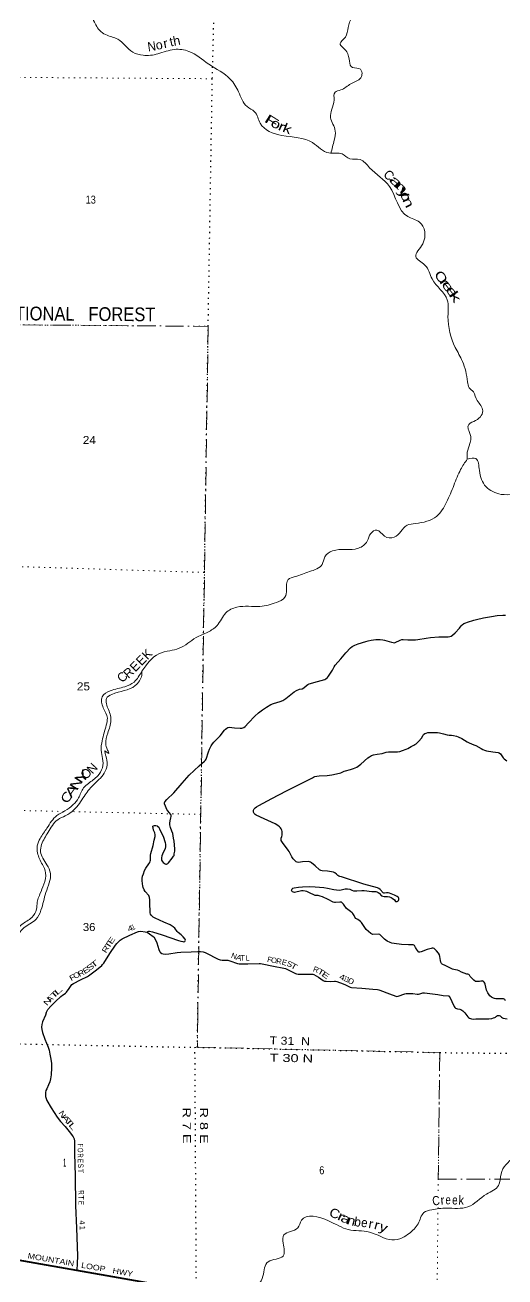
# Model space of a CAD drawing. Header units: feet. Extents: x -1048576 to 137166, y -268550 to 2097152.
# Drawn here: x -210251 to -199765, y 224727 to 252093 of the extents above; entities that cross this region are included whole.
import ezdxf
from ezdxf.enums import TextEntityAlignment as Align

# ---------------------------------------------------------------- set-up
doc = ezdxf.new("R2010")
doc.units = ezdxf.units.FT
doc.header["$LTSCALE"] = 80
doc.linetypes.add('DOT_DASHED', pattern=[7.7, 5, -1.2, 0.3, -1.2])
doc.linetypes.add('DOTTED', pattern=[1.5, 0.3, -1.2])
for name, color, linetype, lineweight in [('26', 7, 'Continuous', 40), ('29', 7, 'Continuous', 25), ('39', 7, 'Continuous', 13), ('44', 7, 'DOT_DASHED', 13), ('6', 7, 'DOTTED', 25), ('7', 7, 'DOTTED', 13)]:
    doc.layers.add(name, color=color, linetype=linetype, lineweight=lineweight)
for name, color, linetype in [('27', 7, 'Continuous'), ('30', 7, 'Continuous'), ('41', 7, 'Continuous')]:
    doc.layers.add(name, color=color, linetype=linetype)

msp = doc.modelspace()

# ---------------------------------------------------------------- linework, layer by layer
at = {"layer": '26'}
msp.add_lwpolyline([(-213521.08, 225648.26), (-206934.93, 224490.81)], dxfattribs=at)
at = {"layer": '29'}
for points in [[(-204554.91, 237375.12), (-204371.09, 237517.53), (-204323.29, 237545.25), (-204253.22, 237572.17), (-204199.36, 237586.56), (-204161.95, 237603.01), (-204098.57, 237656.5), (-204071.68, 237676.69), (-204039.5, 237691.89), (-203861.14, 237745.56), (-203701.08, 237789.43), (-203677.37, 237804.37), (-203645.45, 237832.53), (-203623.29, 237860.86), (-203536.46, 237992.71), (-203497.11, 238063.48), (-203476.3, 238096.73), (-203352.95, 238242.13), (-203240, 238367.5), (-203142.24, 238476.58), (-203100.93, 238508.5), (-203046.48, 238538.54), (-202970.58, 238565.07), (-202806.14, 238619.28), (-202753.67, 238632.25), (-202689.72, 238645.57), (-202582.7, 238660.59), (-202490.96, 238662.36), (-202436.24, 238656.83), (-202396.41, 238646.72), (-202243.86, 238599.86), (-202210.92, 238592.99), (-202180.88, 238589.24), (-202161.27, 238592.48), (-202051.32, 238649.32), (-202021.03, 238658.87), (-201985.6, 238660.59), (-201887.93, 238656.74), (-201720.56, 238654.06), (-201666.4, 238660.59), (-201485.99, 238690.67), (-201388.51, 238703.78), (-201213.23, 238718.6), (-201055.87, 238720.12), (-201007.34, 238722.55), (-200966.03, 238728.19), (-200938.62, 238736.41), (-200907.83, 238756.35), (-200850.74, 238807.68), (-200760.39, 238907.17), (-200718.18, 238959.14), (-200696.68, 238980.85), (-200665.61, 239007.96), (-200622.42, 239028.61), (-200582.75, 239041.61), (-200444.04, 239086.82), (-200390.21, 239099.09), (-200231.86, 239135.64), (-200056.3, 239166.42), (-199931.44, 239182.58), (-199811.81, 239192.78), (-199754.94, 239195.73)], [(-207441.09, 234496.09), (-207454.43, 234544.75), (-207460.84, 234563.54), (-207457.92, 234579.13), (-207443.94, 234589.83), (-207421.36, 234594.69), (-207393.24, 234597.34), (-207366.94, 234591.8), (-207353.81, 234582.32), (-207331.28, 234556.03), (-207303.8, 234503.98), (-207235.51, 234359.55), (-207189.31, 234221.53), (-207182.94, 234180.5), (-207182.94, 234129.8), (-207189.4, 234090.31), (-207247.86, 233966.08), (-207261.8, 233930.77), (-207269.23, 233891.72), (-207271.19, 233865.05), (-207268.02, 233841.23), (-207258.05, 233814.36), (-207234.58, 233788.21), (-207212.99, 233771.17), (-207190.45, 233756.15), (-207174.66, 233750.91), (-207158.53, 233750.52), (-207134.12, 233763.66), (-207115.69, 233780.25), (-207039.46, 233879.96), (-207004.56, 233925.14), (-206996.15, 233939.84), (-206989.54, 233975.84), (-206980.16, 234032.16), (-206977.72, 234082.88), (-206995.18, 234249.97), (-207006.17, 234321.56), (-207025.22, 234420.84), (-207040.11, 234469.47), (-207073.04, 234554.79), (-207083.43, 234582.32), (-207090.31, 234609.58), (-207090.94, 234648.03), (-207080.86, 234696.24), (-207065.68, 234762.61), (-207060.89, 234794.49), (-207060.89, 234818.9), (-207064.55, 234833.25), (-207100.32, 234878.98), (-207132.24, 234912.78), (-207153.55, 234943.7), (-207184.68, 235014.85), (-207203.94, 235071.69), (-207205.47, 235091.16), (-207199.3, 235109.97), (-207156.08, 235163.79), (-206998.37, 235312.68), (-206817.59, 235517.72), (-206661.42, 235696.91), (-206446.38, 235899.38), (-206330.49, 236001.83), (-206309.23, 236024.37), (-206296.7, 236046.89), (-206241.79, 236204.99), (-206219.71, 236260.95), (-206185.91, 236334.17), (-206154.22, 236383.26), (-206125.83, 236420.55), (-206061.89, 236480.7), (-205990.11, 236554.25), (-205891.31, 236677.83), (-205872.35, 236700.32), (-205844.18, 236724.73), (-205817.71, 236739.24), (-205789.73, 236741.62), (-205672.61, 236730.86), (-205547.68, 236722.8), (-205517.47, 236724.73), (-205493.06, 236730.36), (-205472.81, 236737.75), (-205444.24, 236758.52), (-205366.33, 236836.98), (-205230.78, 236988.24), (-205153.21, 237057.06), (-205063.19, 237124.86), (-204978.59, 237180.98), (-204879.85, 237236.99), (-204820.87, 237259.84), (-204673, 237306.36), (-204621.83, 237329.32), (-204554.91, 237375.12)], [(-204391.22, 233865.79), (-204420.95, 233908.25), (-204481.43, 234026.73), (-204499.81, 234056.59), (-204538.62, 234108.4), (-204613.73, 234204.48), (-204638.75, 234244.36), (-204651.89, 234266.89), (-204656.74, 234289.96), (-204655.65, 234315.71), (-204638.75, 234357.02), (-204633.04, 234384.47), (-204629.36, 234424.61), (-204633.11, 234462.16), (-204643.39, 234493.65), (-204653.77, 234520.37), (-204670.67, 234546.66), (-204690.6, 234569.11), (-204727, 234599.23), (-204782.36, 234633.16), (-205022.73, 234737.95), (-205198.29, 234820.8), (-205222.87, 234836.04), (-205245.23, 234856.47), (-205260.25, 234884.64), (-205262.12, 234907.17), (-205256.49, 234933.45), (-205243.12, 234957.5), (-205224.57, 234978.52), (-205192.65, 235004.81), (-205141.95, 235034.85), (-204860.28, 235183.53), (-204538.85, 235354.02), (-204203.36, 235520.24), (-203969.52, 235637.62), (-203945.88, 235652.59), (-203915.84, 235665.74), (-203874.53, 235675.13), (-203827.64, 235679.76), (-203649.99, 235689.03), (-203547.82, 235701.41), (-203445.73, 235722.1), (-203352.52, 235748.87), (-203320.62, 235759.62), (-203277.39, 235779.96), (-203251.15, 235789.66), (-203139.61, 235818.13), (-203072.77, 235840.36), (-203003.59, 235872.48), (-202915.88, 235933.66), (-202760.32, 236074.5), (-202723.53, 236099.48), (-202682.22, 236123.89), (-202640.28, 236139.2), (-202559.36, 236154.05), (-202448.15, 236170.44), (-202359, 236195.26), (-202308.56, 236202.75), (-202235.8, 236205.4), (-202112.72, 236207.46), (-202064.47, 236215.89), (-202003.4, 236231.96), (-201922.22, 236262.96), (-201884.21, 236281.61), (-201816.32, 236325.86), (-201754.65, 236349.21), (-201731.01, 236362.85), (-201702.08, 236383.01), (-201643.01, 236442.2), (-201585.48, 236507.9), (-201558.45, 236557.93), (-201544.36, 236582.04), (-201515.36, 236603.68), (-201484.27, 236615.83), (-201446.72, 236625.22), (-201406.04, 236628.17), (-201240.68, 236625.52), (-201193.23, 236619.59), (-201109.96, 236601.22), (-201025.59, 236579.68), (-200981.05, 236572.65), (-200934.97, 236570.15), (-200887.17, 236565.14), (-200820.35, 236548.12), (-200783.9, 236533.22), (-200706.21, 236495.82), (-200590.41, 236421.29), (-200547.31, 236399.9), (-200442.16, 236362.35), (-200400.06, 236341.53), (-200288.1, 236279.17), (-200246.89, 236255.32), (-200214.07, 236241.64), (-200168.03, 236230.91), (-200031.11, 236204.39), (-199912.32, 236190.37), (-199888.25, 236182.1), (-199864.37, 236161.34), (-199803.18, 236077.59)], [(-199803.18, 236077.59), (-199783.11, 236056.3), (-199721.6, 236007.64)], [(-209788.12, 230499.25), (-209776.03, 230532.23), (-209753.02, 230570.17), (-209687.23, 230647.85), (-209584.75, 230749.17), (-209470.08, 230856.35), (-209432.42, 230887.11), (-209398.66, 230907.69), (-209364.82, 230930.29), (-209347.56, 230949.27), (-209289.71, 231035.15), (-209244.65, 231097.4), (-209225.87, 231116.9), (-209192.08, 231140.59), (-209036.55, 231224.9), (-208886.02, 231296.43), (-208865.77, 231308.98), (-208688.16, 231441.39), (-208570.56, 231536.78), (-208555.24, 231554.34), (-208529.25, 231587.47), (-208398.07, 231796.1), (-208277.64, 231979.9), (-208247.24, 232019.79), (-208226.95, 232039.99), (-208171.52, 232087.22), (-208125.55, 232116.97), (-207961.94, 232200.95), (-207796.96, 232274.7), (-207769.04, 232280.63), (-207723.73, 232282.21), (-207625.96, 232272.28), (-207581.69, 232265.52), (-207566.01, 232280.33), (-207549.1, 232285.18), (-207530.33, 232285.97), (-207464.63, 232269.7), (-207251.84, 232205.72), (-206898.83, 232080.95), (-206848.73, 232066.27), (-206806.42, 232057.27), (-206781.14, 232055), (-206760, 232058.54), (-206749.22, 232075.66), (-206745.46, 232092.55), (-206751.1, 232110.89), (-206796.16, 232163.9), (-206836.36, 232203.1), (-206906.07, 232258.73), (-206929.47, 232280.32), (-206981.27, 232348.76), (-207017.72, 232381.71), (-207080.97, 232421.02), (-207217.16, 232481.75), (-207405.4, 232567.53), (-207449.58, 232593.89), (-207487.18, 232625.37), (-207507.79, 232653.97), (-207516.46, 232686.41), (-207520.87, 232914.6), (-207524.69, 232971.3), (-207530.32, 233021.99), (-207535.96, 233040.77), (-207544.73, 233062.36), (-207625.99, 233152.49), (-207646.73, 233190.98), (-207667.38, 233237.92), (-207680.53, 233275.47), (-207685.88, 233316.98), (-207689.92, 233390.01), (-207689.92, 233436.95), (-207683.2, 233484.5), (-207665.51, 233542.1), (-207639.22, 233611.57), (-207611.8, 233661.01), (-207543.66, 233758.84), (-207526.56, 233789.95), (-207515.29, 233818.11), (-207512.12, 233839.09), (-207509.66, 233947.67), (-207503.78, 233982.29), (-207454.59, 234157.14), (-207426.46, 234275.8), (-207409.01, 234358.29), (-207406.38, 234392.67), (-207415.85, 234435.12), (-207441.12, 234494.07)], [(-203335.3, 232918.19), (-203369.46, 232922.48), (-203468.98, 232913.1), (-203490.68, 232914.63), (-203517.8, 232922.48), (-203624.85, 232975.32), (-203750.99, 233033.87), (-203801.33, 233052.04), (-203849.35, 233063.71), (-203908.35, 233068.94), (-203929.86, 233075.09), (-203959.05, 233083.96), (-204005.9, 233112.65), (-204092, 233152.39), (-204133.67, 233162.82), (-204173.1, 233168.46), (-204210.82, 233164.39), (-204360.6, 233132.47), (-204383.4, 233136.54), (-204404.05, 233144.05), (-204418.66, 233159.64), (-204426.58, 233177.85), (-204424.19, 233192.03), (-204417.19, 233211.64), (-204399.48, 233223.94), (-204372.13, 233234.17), (-204278.25, 233247.32), (-204191.22, 233254.92), (-204043.54, 233260.46), (-203908.77, 233258.47), (-203723.53, 233237.33), (-203639.03, 233223.87), (-203504.27, 233199.5), (-203387.5, 233185.51), (-203343.17, 233189.11), (-203253.99, 233209.62), (-203232.39, 233211.64), (-203203.54, 233210.83), (-203155.41, 233202.25), (-203111.16, 233185.12), (-203074.67, 233170.33), (-203050.99, 233163.97), (-203001.44, 233166.58), (-202893.5, 233173.56), (-202841.84, 233172.21), (-202671.93, 233153.86), (-202646.56, 233151.56), (-202589.25, 233152.54), (-202567.7, 233147.8), (-202533.9, 233129.02), (-202515.25, 233112.99), (-202459.59, 233061.63), (-202432.51, 233050.16), (-202405.37, 233046.63), (-202328.81, 233041.36), (-202289.81, 233033.26), (-202252.25, 233022), (-202228.46, 233009.47), (-202180.64, 232972.37), (-202152.96, 232937.61), (-202141.47, 232931.87), (-202118.94, 232933.75), (-202106.48, 232942.92), (-202088.9, 232958.16), (-202083.75, 232976.87), (-202083.26, 233001.34), (-202090.77, 233020.12), (-202099.04, 233029.61), (-202118.94, 233044.53), (-202177.01, 233073.25), (-202285.29, 233113.34), (-202317.97, 233123.39), (-202351.71, 233122.48), (-202396.83, 233114), (-202412.37, 233113.36), (-202428.75, 233123.39), (-202491.71, 233197.41), (-202520.76, 233219.15), (-202549.64, 233232.65), (-202844.82, 233316.12), (-203336.53, 233471.37), (-203371.34, 233480.15), (-203394.75, 233488.46), (-203420.16, 233504.56), (-203444.52, 233529.63), (-203484, 233560.88), (-203508.38, 233573.05), (-203639.1, 233597.35), (-203755.93, 233607.3), (-203788.18, 233611.58), (-203816.14, 233626.43), (-203909.56, 233712.72), (-203989.19, 233778.6), (-204017.25, 233795.59), (-204037.91, 233804.98), (-204065.37, 233808.08), (-204188.58, 233797.94), (-204279.49, 233789.31), (-204304.53, 233791.84), (-204327.72, 233800.17), (-204391.22, 233865.79)], [(-202981.86, 232539.07), (-203010.83, 232554.46), (-203024.25, 232565.97), (-203046.5, 232592.01), (-203061.63, 232625.12), (-203085.94, 232669), (-203102.84, 232687.78), (-203138.51, 232715.94), (-203198.71, 232756.52), (-203224.88, 232783.54), (-203275.77, 232856.67), (-203292.48, 232879.3), (-203318.77, 232907.46), (-203335.3, 232918.19)], [(-199751.2, 230763.19), (-199768.1, 230791.36), (-199778.76, 230802.66), (-199800.02, 230808.26), (-199855.28, 230807.26), (-199965.26, 230808.26), (-199990.36, 230811.44), (-200012.2, 230819.52), (-200057.26, 230842.05), (-200092.94, 230870.22), (-200109.84, 230890.87), (-200139.88, 230935.94), (-200154.9, 230965.98), (-200164.95, 230993.92), (-200197.09, 231127.68), (-200203.72, 231149.99), (-200216.58, 231170.38), (-200230.01, 231187.54), (-200245.03, 231196.93), (-200265.69, 231195.05), (-200290.91, 231189.74), (-200323.89, 231185.66), (-200367.08, 231183.79), (-200411.97, 231187.65), (-200447.82, 231211.95), (-200469.7, 231235), (-200523.18, 231296.43), (-200537.95, 231322.73), (-200556.72, 231339.63), (-200573.62, 231345.26), (-200599.01, 231348.11), (-200715.32, 231390.35), (-200768.91, 231420.36), (-200799.41, 231430.06), (-200847.77, 231437.26), (-200879.84, 231445.48), (-200911.61, 231456.04), (-201055.98, 231531.07), (-201135.05, 231563.07), (-201152.07, 231577.03), (-201166.97, 231606.25), (-201175.17, 231646.04), (-201187.63, 231733.93), (-201197.43, 231767.52), (-201216.95, 231808.21), (-201258.58, 231853.29), (-201314.24, 231904.66), (-201335.96, 231914.19), (-201356.62, 231916.07), (-201376.69, 231909.7), (-201463.86, 231882.83), (-201595.71, 231836.49), (-201627, 231827.82), (-201643.9, 231827.82), (-201658.92, 231835.33), (-201672.06, 231854.1), (-201685.91, 231872.25), (-201721.27, 231931.37), (-201741.53, 231970.51), (-201754.67, 231981.78), (-201773.45, 231987.41), (-201873.69, 231986.3), (-202025.06, 231996.8), (-202183.89, 232013.48), (-202237.23, 232023.09), (-202276.33, 232035.15), (-202340.5, 232070.02), (-202394.08, 232113.75), (-202483.21, 232199.58), (-202501.4, 232214.39), (-202530.15, 232218.36), (-202654.07, 232212.73), (-202668.77, 232217.07), (-202693.5, 232235.26), (-202796.77, 232325.39), (-202811.93, 232346.55), (-202896.64, 232473.08), (-202922.58, 232500.01), (-202950.74, 232522.54), (-202981.86, 232539.07)], [(-207586.01, 232266.18), (-207529.84, 232228.35), (-207453.35, 232171.43), (-207438.24, 232154.2), (-207415.8, 232122.61), (-207373.7, 232028), (-207325.61, 231881.87), (-207305.01, 231837.21), (-207288.33, 231816.67), (-207263.71, 231799.65), (-207232.28, 231789.53), (-207192.36, 231784.63), (-207107.15, 231793.58), (-206929.21, 231821.01), (-206850.62, 231827.82), (-206624.41, 231834.3), (-206478.84, 231839.09), (-206416.87, 231839.09), (-206362.42, 231831.58), (-206313.6, 231818.43), (-206253.94, 231792.02), (-206077.97, 231696.34), (-206031.95, 231673.85), (-205985.82, 231656.5), (-205945.58, 231651.32), (-205853.58, 231653.2), (-205820.52, 231649.82), (-205774.71, 231638.18), (-205605.72, 231581.85), (-205575.63, 231575.23), (-205541.88, 231570.58), (-205386.07, 231572.19), (-205136.31, 231581.85), (-205105.56, 231579.81), (-205068.72, 231574.34), (-204824.15, 231518.78), (-204595.55, 231480.46), (-204562.7, 231470.17), (-204531.71, 231456.05), (-204430.57, 231407.49), (-204342.06, 231360.29), (-204316.5, 231351.15), (-204283.86, 231347.14), (-204110.87, 231343.82), (-203985.31, 231347.14), (-203961.61, 231343.45), (-203938.37, 231335.88), (-203837.62, 231276.86), (-203733.7, 231204.44), (-203711.17, 231193.17), (-203671.74, 231189.42), (-203572.78, 231187.82), (-203491.49, 231193.17), (-203467.82, 231192.2), (-203437.03, 231185.66), (-203303.3, 231137.07), (-203249.27, 231114.31), (-203162.9, 231065.49), (-203145.15, 231061.86), (-203117.83, 231056.11), (-202891.38, 231037.61), (-202649.65, 231017.58), (-202552.65, 231011.04), (-202522.8, 231003.44), (-202498.2, 230996.02), (-202290.23, 230914.92), (-202152.71, 230864.59), (-202125.71, 230859.79), (-202096.38, 230862.71), (-201949.92, 230915.28), (-201925.03, 230921.18), (-201895.47, 230924.67), (-201779.74, 230924.91), (-201679.55, 230911.53), (-201656.92, 230910.83), (-201623.22, 230917.16), (-201581.91, 230934.06), (-201559.67, 230937.53), (-201525.58, 230937.81), (-201231.52, 230897.95), (-201114.81, 230879.93), (-201007.35, 230875.86), (-200985.88, 230869.79), (-200973.55, 230858.96), (-200874.55, 230641.9), (-200859.01, 230618.62), (-200845.87, 230605.48), (-200824.91, 230592.65), (-200800.81, 230586.7), (-200752.54, 230577.36), (-200727.58, 230571.68), (-200706.92, 230560.41), (-200688.5, 230546.05), (-200644.87, 230498.92), (-200577.05, 230414.75)], [(-209788.12, 230499.25), (-209806.24, 230452.23), (-209867.23, 230302.1), (-209883.65, 230243.46), (-209888.34, 230184.82), (-209885.99, 230135.56), (-209872.08, 230067.27), (-209819.17, 229925.91), (-209745.46, 229749.42), (-209726.48, 229685.17), (-209707.71, 229598.37), (-209693.96, 229521.31), (-209674.87, 229401.33), (-209670.42, 229300.35), (-209678.57, 229145.22), (-209693.64, 229056.51), (-209710.82, 228993.06), (-209735.86, 228927.49), (-209777.38, 228840.22), (-209794.5, 228800.81), (-209802.65, 228762.48), (-209806.23, 228716.37), (-209801.54, 228674.14), (-209789.7, 228630.75), (-209773.39, 228585.01), (-209678.83, 228424.55), (-209545.73, 228219.49), (-209473.13, 228125.24), (-209376.21, 228017.04), (-209259.66, 227869.55), (-209222.13, 227820.29), (-209201.61, 227790.17), (-209179.9, 227749.92), (-209172.87, 227698.31), (-209171.57, 227427.65), (-209158.55, 226940.62), (-209149.9, 226292.27), (-209125.36, 225790.67), (-209106.9, 225186.34), (-209111.89, 225019.46), (-209118.97, 224874.63)], [(-199968.04, 230409.29), (-199948.07, 230429.21), (-199925.82, 230440.24), (-199893.39, 230442.46), (-199871.37, 230434.6), (-199851.4, 230419.58), (-199839.22, 230408.14)], [(-199968.04, 230409.29), (-199948.07, 230429.21), (-199925.82, 230440.24), (-199893.39, 230442.46), (-199871.37, 230434.6), (-199851.4, 230419.58), (-199839.22, 230408.14)], [(-200577.05, 230414.75), (-200561.39, 230397.1), (-200540.51, 230381.9), (-200498.29, 230367.83), (-200456.07, 230363.14), (-200403.01, 230367.28), (-200173.08, 230366.36), (-200113.58, 230367.83), (-200050.25, 230379.56), (-200012.72, 230388.94), (-199986.91, 230398.33), (-199968.04, 230409.29)], [(-199839.22, 230408.14), (-199820.36, 230393.64), (-199801.11, 230386.14), (-199719.16, 230366.78)]]:
    msp.add_lwpolyline(points, dxfattribs=at)
at = {"layer": '39'}
for points in [[(-139726.18, 284721.75), (-139786.61, 284683.23), (-139865.18, 284636.58), (-139935.68, 284589.96), (-139981.99, 284555.51), (-140024.23, 284506.92), (-140030.24, 284490.75), (-140030.24, 284490.75), (-140086.75, 284492.64)], [(-203569.6, 249285.83), (-203495.71, 249575.89), (-203471.27, 249775.58), (-203574.97, 250067.51), (-203499.99, 250454.49), (-203477.91, 250623.91), (-203354.24, 250673.1), (-203130.72, 250808.08), (-202917.36, 250937.11), (-202890.35, 251005.49), (-202921.31, 251124.98), (-203092.43, 251163.14), (-203221.78, 251507.85), (-203367.08, 251689.13), (-203252.49, 251829.3), (-203191.59, 252040.73), (-203106.29, 252268.05), (-202970.82, 252470.61), (-202829.47, 252656.95), (-202682.31, 252821.01), (-202405.57, 253022.07), (-202278.64, 253182.31), (-202149.49, 253360.7), (-201974.7, 253469.94), (-201628.95, 253345.11), (-201394.72, 253354.75), (-201169.9, 253425.09), (-200866.79, 253458.25), (-200343.53, 253684.99), (-200135.41, 254066.53), (-200266.22, 254279.98), (-200211.38, 254671.22), (-200104.45, 254847.82), (-200055.39, 255083.6), (-199958.87, 255411.79), (-199739.16, 255567.01), (-199571.62, 255749.03), (-199267.19, 255719.56), (-198798.23, 255603.53), (-198412.48, 255445.97), (-198112.21, 255586.2), (-197904.46, 255573.91), (-197473.41, 255496.65), (-197245.94, 255623.51), (-196973.75, 255598.42), (-196533.05, 255662.44), (-196240.08, 255871.41), (-196078.09, 256097.93), (-196071.82, 256297.81), (-195718.37, 256500.09), (-195492.42, 256671.4), (-195309.46, 256788.63), (-195028.64, 256813.94), (-194603.57, 256742.8), (-193905.65, 256886.91), (-193465.24, 256924.68), (-193179.15, 256879.25), (-192913.09, 256848.17), (-192629.31, 256776.5), (-192144.68, 256617.89), (-191499.49, 256558.57), (-190990.23, 256797.58), (-190810.38, 256997.65), (-190564.54, 257142.49), (-190270.2, 257113.13), (-190081.39, 257212.12), (-189917.07, 257287.14)], [(-215116.62, 254584.31), (-214802.58, 254762.57), (-214425.22, 254576.81), (-214222.84, 254445.42), (-214073.37, 254276.21), (-213865.42, 254282.09), (-213806.94, 254097.69), (-213770.34, 253941.78), (-213289.69, 253607.51), (-212973.42, 253553.68), (-212654.07, 253414.99), (-211850.29, 253099.52), (-211640.3, 253107.4), (-211511.57, 253067.67), (-210835.93, 252844.43), (-210492.97, 252830.71), (-210105.45, 253012.44), (-209652.52, 252906.67), (-209040.61, 252579.09), (-208770.11, 252222.79), (-208621.47, 251978.86), (-208491.36, 251882.56), (-208226.07, 251782.82), (-207896.21, 251500.62), (-207672.96, 251431.62), (-207349.68, 251462.54), (-206987.32, 251559.7), (-206668.92, 251515.95), (-206238.1, 251238.74), (-205767.45, 250912.65), (-205586.95, 250630.01), (-205400.79, 250312.98), (-205234.58, 250196.1), (-205112.22, 249948.41), (-204636.88, 249680.83), (-203966.57, 249522.29), (-203609.84, 249296.36), (-203321.47, 249275.14), (-203153.13, 249168.34), (-202931.3, 249151.86), (-202723.39, 248973.95), (-202288, 248563.4), (-201889.68, 247906.84), (-201632.71, 247784.97), (-201561.34, 247309.59), (-201713.82, 247030.47), (-201514.05, 246846.59), (-201356, 246541.97), (-201026.09, 246084.06), (-201009.94, 245724.39), (-200850.02, 245046.11), (-200693.99, 244741.51), (-200579.93, 244293.96), (-200547.07, 244164.35), (-200449.13, 244078.49)], [(-200449.13, 244078.49), (-200370.56, 243885.79), (-200249.99, 243658.32), (-200301.91, 243527.59), (-200448.34, 243428.15), (-200570.49, 243334.51), (-200557.54, 243229.35), (-200509.06, 243053.13), (-200530.48, 242942.27), (-200587.1, 242753.02), (-200588.77, 242603.58)], [(-207696.63, 237968.69), (-207325.04, 238348.51), (-207086.12, 238416.68), (-206883.71, 238469.07), (-206513.78, 238701.47), (-206256.08, 238823.97), (-206056.68, 238967.29), (-205863.89, 239241.95), (-205620.27, 239368.64), (-205117.53, 239385.55), (-204759.36, 239468.61), (-204572.37, 239585.8), (-204536.23, 239749.02), (-204501.43, 239972.83), (-204351.37, 240035.88), (-204033.27, 240145.62), (-203757, 240304.28), (-203700.71, 240465.26), (-203531.69, 240598.8), (-202965.91, 240657.46), (-202774.5, 240808.93), (-202695.87, 240981.8), (-202565.9, 241053.13), (-202399.85, 240922.12), (-202182.17, 240895.59), (-201904.75, 241157.24), (-201718.62, 241197.69), (-201258.73, 241352.39), (-201041.31, 241663.15), (-200881.78, 242031.06), (-200732.57, 242378.89), (-200588.77, 242603.58)], [(-200588.76, 242604.13), (-200400.93, 242615.74), (-200323.11, 242356.4), (-200181.74, 242003.48), (-199850.62, 241834.37), (-199318.15, 241802.5), (-198998.91, 241653.71), (-198560.29, 241711.7), (-198328.66, 241489.11), (-197953.21, 241313.47), (-197623.8, 241352.41), (-197473.26, 241278.11), (-197241.85, 241035.33), (-196792.73, 240949.8), (-196354.05, 241013.84), (-195833.1, 241214.35), (-195532.26, 241225.32), (-195226.01, 240997.9), (-194703.46, 240620.77), (-194248.31, 240533.16), (-193996.71, 240651.68), (-193871.8, 240811.94), (-193683.28, 240884.68), (-193460.67, 240938.88), (-193160.14, 241101.32), (-192793.83, 241010.61)], [(-211986.61, 230522.12), (-211953.33, 230750.85), (-211803.77, 230949.22), (-211662.35, 230961.86), (-211474.92, 230937.67), (-211220.48, 230949.12), (-211085.42, 231115.33), (-210759.18, 231590.55), (-210573.33, 231966.27), (-210415.84, 232332.19), (-210321.9, 232430.16), (-210104.2, 232585.4), (-209999.23, 232768.08), (-209985.44, 232917.39), (-209974.7, 232975.85), (-209924.88, 233098.52), (-209841.74, 233313.75), (-209800.64, 233559.72), (-209873.27, 233742.26), (-209977.4, 233995.82), (-209983.73, 234151.4), (-209921.35, 234314.33), (-209771.5, 234538.96), (-209556.51, 234813.38), (-209381.8, 234914.54), (-209198.62, 235051.97), (-209083.95, 235198.19), (-208970.5, 235417.14), (-208866.44, 235517.03), (-208662.78, 235680.49), (-208561.89, 235859.18), (-208555.59, 236061.08), (-208589.92, 236239.17), (-208565.42, 236444.92), (-208476.77, 236791.37), (-208452.89, 236940.58), (-208541.15, 237169.73), (-208564.71, 237408.3), (-208387.63, 237541.75), (-208071.82, 237627.29), (-207868.81, 237732.19), (-207776.78, 237840.28), (-207696.63, 237968.69)], [(-211856.38, 230521.03), (-211879.38, 230685.44), (-211823.31, 230826.22), (-211732, 230869.69), (-211546.48, 230855.61), (-211231.71, 230848.25), (-211070.85, 230973.8), (-210900.35, 231240.61), (-210602.96, 231663.63), (-210507.62, 231886.81), (-210378.56, 232236.87), (-210278.32, 232356.99), (-210017.95, 232538.04), (-209902.61, 232744.85), (-209795.34, 233131.49), (-209695.81, 233548.51), (-209772.39, 233739.17), (-209912.5, 234023.41), (-209888.52, 234182.71), (-209746.29, 234447.8), (-209535.33, 234722.27), (-209370.89, 234807.39), (-209181.72, 234938.69), (-208960.47, 235231.23), (-208765.99, 235475.57), (-208520.86, 235737.57), (-208458.24, 235922.72), (-208486.36, 236114.88), (-208503.76, 236183.73), (-208505.32, 236224.14), (-208477.27, 236205.67), (-208423.15, 236172.79), (-208446.55, 236245.74), (-208489.39, 236385.55), (-208444.41, 236617.34), (-208374.71, 236893.3), (-208393.33, 237032.85), (-208479.23, 237292.28), (-208472.29, 237370.97), (-208356.22, 237462.65), (-207843.46, 237653.15), (-207751.47, 237757.2), (-207699.71, 237873.8), (-207697.92, 237966.62)], [(-197089.72, 229842.4), (-197284.3, 229571.83), (-197481.57, 229198.96), (-197791.71, 228864.8), (-198008.83, 228576.79), (-198431.39, 228396.43), (-198583.02, 228332.31), (-198877.42, 227897.16), (-199142.97, 227611.32), (-199847.88, 226979.63), (-199903.37, 226729.45), (-200166.51, 226540.51), (-200573.33, 226259.16), (-201045.75, 226230.39), (-201364.79, 226197.09), (-201534.59, 226133.03), (-201662.71, 225891.16), (-201857.32, 225679.8), (-202011.11, 225581.36), (-202233.3, 225539.67), (-202721.08, 225706.79), (-203189.13, 225762.8), (-203620.3, 225955.99), (-204211.65, 225965.96), (-204293.04, 225800.66), (-204594.4, 225646.17), (-204611.27, 225464.52), (-204612.38, 225183.88), (-204941.87, 225059.76), (-205054.14, 224745.17), (-205305.56, 224459.28), (-205430.64, 224473.81), (-205608.15, 224500.63), (-205769.99, 224408.27), (-206054.84, 224342.56), (-206146.36, 224153.09)]]:
    msp.add_spline(points, degree=3, dxfattribs=at)
at = {"layer": '44'}
for points in [[(-215089.62, 256487.35), (-211371.86, 256377.97), (-211497.05, 245548.44), (-206249.39, 245506.54), (-206477.05, 230468.43)], [(-206477.05, 230468.43), (-206484.31, 229748.49), (-201190.87, 229632), (-201222.47, 226862.55), (-190716.82, 226894.86), (-190720.83, 224234), (-185382.58, 224302.57), (-185388.05, 221692.15), (-184648.02, 221713.43)]]:
    msp.add_lwpolyline(points, dxfattribs=at)
at = {"layer": '6'}
msp.add_line((-206484.31, 229748.49), (-206477.05, 230468.43), dxfattribs=at)
for points in [[(-206477.05, 230468.43), (-206410.9, 234837.78), (-206330.81, 240128.09), (-206249.39, 245506.54), (-206158.93, 250918.8), (-206019.66, 256324.01), (-205884.13, 261896.75)], [(-211826.87, 229852.6), (-211692.54, 229848.16), (-206538.81, 229745.32), (-206484.31, 229748.49), (-201190.87, 229632), (-195871.41, 229575.38), (-190738.76, 229542.78), (-185394.09, 229529.7), (-184583.61, 229517.2)], [(-206504.13, 221690.43), (-206505.45, 224214.79), (-206538.81, 229745.32)]]:
    msp.add_lwpolyline(points, dxfattribs=at)
at = {"layer": '7'}
for p, q in [((-206410.9, 234837.78), (-209222.3, 234898.7)), ((-201190.87, 229632), (-201224.35, 226539.23))]:
    msp.add_line(p, q, dxfattribs=at)
for points in [[(-206158.93, 250918.8), (-211431.78, 250955.66), (-215141.51, 251098.31)], [(-215192.11, 245843.53), (-211497.05, 245548.44), (-206249.39, 245506.54)], [(-215243.7, 240485.62), (-211513.45, 240289.18), (-206330.81, 240128.09)], [(-209405.09, 234902.66), (-211585.38, 234949.91), (-215295.16, 235141.48)], [(-201227.51, 226246.95), (-201249.58, 224208.05), (-201222.18, 220695.99)]]:
    msp.add_lwpolyline(points, dxfattribs=at)

# ---------------------------------------------------------------- texts
at = {"layer": '27', "width": 1.2}
msp.add_text('MOUNTAIN   LOOP   HWY', height=120, rotation=350.033, dxfattribs=at).set_placement((-210200.68, 225135.81))
at = {"layer": '30'}
for s, rotation, width, p in [('4', 24.086, 1.35, (-207929.88, 232291.96)), ('1', 24.086, 0.6, (-207862.59, 232322.03)), ('T', 56.766, 1.65, (-208379.97, 231951.39)), ('E', 56.026, 1.45, (-208313.14, 232050.39)), ('R', 57.84, 1.3, (-208441.79, 231858.1)), ('E', 31.789, 1.4, (-208884.25, 231382.31)), ('S', 36.705, 1.55, (-208790.24, 231453.38)), ('T', 38.795, 1.8, (-208699.46, 231522.42)), ('A', 343.17, 1.1, (-205594.11, 231650.46)), ('T', 357.302, 0.85, (-205498.94, 231643.17)), ('L', 0.592, 0.75, (-205384.98, 231639.65)), ('O', 347.823, 0.85, (-204823.47, 231589.67)), ('R', 348.614, 0.85, (-204713.3, 231568.75)), ('S', 337.535, 1.15, (-204490.86, 231510.37)), ('T', 331.93, 1.45, (-204401.58, 231466.38)), ('F', 28.461, 1.4, (-209185.56, 231223.75)), ('O', 28.461, 1.15, (-209097.54, 231270.67)), ('R', 25.887, 1.15, (-209000.18, 231316.27)), ('T', 329.638, 1.55, (-203815.91, 231341.14)), ('E', 325.128, 1.5, (-203718.17, 231273.52)), ('4', 337.448, 1.3, (-203343.83, 231226.02)), ('1', 337.752, 0.55, (-203274.27, 231195.99)), ('1', 336.25, 0.6, (-203225.14, 231174.57)), ('0', 334.859, 1.5, (-203153.7, 231138.59)), ('T', 43.066, 1.95, (-209569.86, 230858.91)), ('L', 43.066, 2, (-209488.05, 230935.37)), ('N', 49.738, 1.5, (-209717.29, 230711.86)), ('N', 302.987, 1.3, (-209483.44, 228252.09)), ('A', 308.95, 1.65, (-209403.33, 228148.96)), ('T', 310.261, 1.85, (-209332.79, 228071.16)), ('L', 309.758, 1.85, (-209258.48, 227981.1)), ('O', 270.275, 0.65, (-209101.96, 227497.97)), ('F', 270.275, 0.7, (-209102.41, 227603.4)), ('R', 271.531, 0.65, (-209100.21, 227379.44)), ('E', 271.531, 0.7, (-209098.89, 227263.03)), ('S', 271.531, 0.7, (-209094.26, 227155.36)), ('T', 271.531, 0.85, (-209094.71, 227041.38)), ('R', 270.764, 0.65, (-209083.64, 226572.83)), ('T', 270.764, 0.85, (-209083.92, 226462.8)), ('E', 270.764, 0.7, (-209082.37, 226346.24)), ('4', 272.801, 0.8, (-209061.38, 225915.55))]:
    msp.add_text(s, height=120, rotation=rotation, dxfattribs=dict(at, width=width)).set_placement(p, align=Align.CENTER)
for s, rotation, p in [('N', 341.565, (-205702.72, 231686.66)), ('F', 347.201, (-204919.06, 231607.35)), ('E', 345.31, (-204598.95, 231544.36)), ('R', 339.538, (-203913.29, 231390.21)), ('A', 44.674, (-209664.3, 230763.59)), ('1', 272.801, (-209057.45, 225798.12))]:
    msp.add_text(s, height=120, rotation=rotation, dxfattribs=at).set_placement(p, align=Align.CENTER)
at = {"layer": '41'}
for s, rotation, p in [('t', 11.735, (-207033.5, 251629.08)), ('o', 11.542, (-207302.92, 251562.65)), ('C', 317.209, (-202368.03, 248739.08)), ('K', 45.628, (-207514.01, 238270.7)), ('E', 46.169, (-207779.15, 238004.94)), ('E', 45.628, (-207644.03, 238139.78)), ('C', 43.31, (-208058.84, 237770.36)), ('R', 42.355, (-207922.03, 237864.05)), ('N', 47.353, (-208711.36, 235779.81)), ('O', 47.953, (-208843.85, 235664.67)), ('r', 5.489, (-201120.86, 226307.34)), ('b', 350.874, (-203000.51, 225831.67))]:
    msp.add_text(s, height=200, rotation=rotation, dxfattribs=at).set_placement(p, align=Align.CENTER)
for s, rotation, width, p in [('h', 11.338, 1.05, (-206919.04, 251652.1)), ('N', 8.19, 0.95, (-207469.22, 251529.1)), ('r', 11.342, 1.1, (-207162.58, 251596.09)), ('F', 327.717, 1.85, (-204916.06, 249911.27)), ('o', 334.942, 1.35, (-204812.07, 249846.79)), ('r', 335.942, 1.45, (-204680.09, 249784.49)), ('k', 338.114, 1.4, (-204555.99, 249735.55)), ('a', 316.153, 2.1, (-202207.25, 248592.49)), ('n', 316.153, 2.1, (-202106.51, 248487.22)), ('y', 308.357, 1.9, (-202041.45, 248373.5)), ('o', 299.216, 1.45, (-202016.65, 248297.54)), ('n', 296.31, 1.5, (-201962.93, 248172.92)), ('C', 303.513, 1.4, (-201248.7, 246535.32)), ('r', 305.515, 1.85, (-201164.19, 246422.13)), ('e', 306.886, 1.7, (-201089.1, 246320.58)), ('e', 307.071, 1.7, (-201000.14, 246207.9)), ('k', 303.286, 1.8, (-200935.75, 246100.44)), ('N', 56.913, 1.45, (-209049.69, 235459.84)), ('Y', 50.212, 1.65, (-208915.64, 235602.59)), ('A', 54.831, 1.6, (-209158.38, 235299.45)), ('C', 61.86, 1.3, (-209254.09, 235168.24)), ('C', 6.428, 0.85, (-201260.27, 226296.58)), ('e', 357.734, 0.75, (-201010.15, 226314.85)), ('e', 357.082, 0.8, (-200862.55, 226310.89)), ('k', 358.291, 0.9, (-200722.98, 226306.04)), ('C', 337.995, 1.15, (-203521.67, 226023.99)), ('r', 335.221, 1.5, (-203385.44, 225962.64)), ('a', 337.021, 1.35, (-203281.03, 225912.24)), ('n', 343.963, 1.2, (-203145.02, 225863.88)), ('e', 350.343, 0.95, (-202851.57, 225818.38)), ('r', 348.752, 1.1, (-202711.55, 225792.03)), ('r', 344.864, 1.2, (-202587.1, 225767.74)), ('y', 339.21, 1.3, (-202451.78, 225722.1))]:
    msp.add_text(s, height=200, rotation=rotation, dxfattribs=dict(at, width=width)).set_placement(p, align=Align.CENTER)
at = {"layer": '44', "width": 0.9}
msp.add_text('NATIONAL   FOREST', height=300, rotation=359.543, dxfattribs=at).set_placement((-210974.4, 245644.27))
at = {"layer": '6'}
for s, rotation, width, p in [('T 31  N', 358.739, 1.15, (-204908.55, 229810.89)), ('T 30 N', 358.739, 1.35, (-204907.66, 229434.81)), ('R 7 E', 270.346, 1.35, (-206806.72, 228431.81)), ('R 8 E', 270.346, 1.35, (-206430.87, 228429.91))]:
    msp.add_text(s, height=175, rotation=rotation, dxfattribs=dict(at, width=width)).set_placement(p)
at = {"layer": '7'}
for s, width, p in [('13', 0.85, (-208926.31, 248189.12)), ('24', 1.1, (-208989.07, 242934.69)), ('25', 1.1, (-209117.94, 237549.12)), ('36', 1.05, (-208987.38, 232288.84)), ('1', 0.4, (-209418.48, 227139.5)), ('6', 0.85, (-203822.13, 226972.16))]:
    msp.add_text(s, height=175, dxfattribs=dict(at, width=width)).set_placement(p)

doc.saveas('drawing.dxf')
